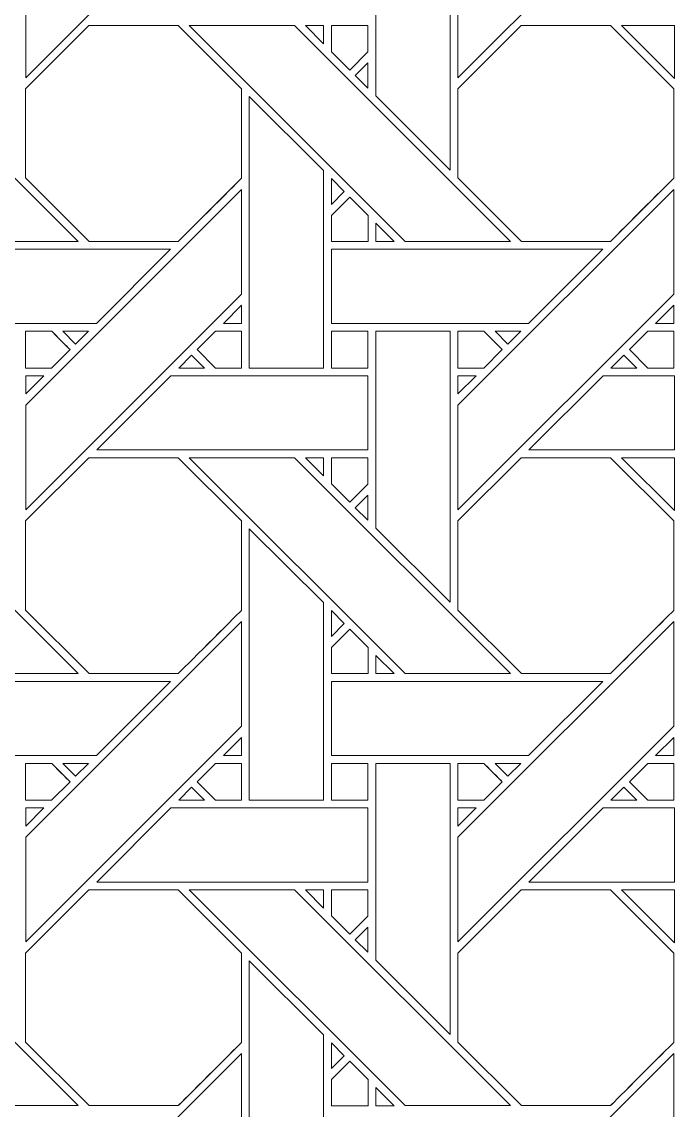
# Model space of a CAD drawing. Header units: inches. Extents: x 6.4 to 18.4, y 3.1 to 15.1.
# Drawn here: x 7.868 to 9.309, y 7.425 to 9.815 of the extents above; entities that cross this region are included whole.
import ezdxf

# ---------------------------------------------------------------- set-up
doc = ezdxf.new("R2010")
doc.units = ezdxf.units.IN
doc.header["$MEASUREMENT"] = 0
doc.layers.add('Design', color=7, linetype='Continuous', lineweight=0)

msp = doc.modelspace()

# ---------------------------------------------------------------- linework, layer by layer
at = {"layer": 'Design'}
for points, knots in [([(12.3829, 15.0948), (9.0691, 15.0948), (6.3829, 12.4085), (6.3829, 9.0948), (6.3829, 5.7811), (9.0691, 3.0948), (12.3829, 3.0948), (15.6966, 3.0948), (18.3829, 5.7811), (18.3829, 9.0948), (18.3829, 12.4085), (15.6966, 15.0948), (12.3829, 15.0948)], [0, 0, 0, 0, 1, 1, 1, 2, 2, 2, 3, 3, 3, 4, 4, 4, 4]), ([(12.3829, 14.3629), (9.4733, 14.3629), (7.1147, 12.0043), (7.1147, 9.0948), (7.1147, 6.1852), (9.4733, 3.8266), (12.3829, 3.8266), (15.2924, 3.8266), (17.651, 6.1852), (17.651, 9.0948), (17.651, 12.0043), (15.2924, 14.3629), (12.3829, 14.3629)], [0, 0, 0, 0, 1, 1, 1, 2, 2, 2, 3, 3, 3, 4, 4, 4, 4]), ([(8.3504, 10.1654), (8.3504, 10.1654), (7.8768, 9.6917), (7.8768, 9.6917), (7.8768, 9.6917), (7.8768, 9.9218), (7.8768, 9.9218), (7.8768, 9.9218), (8.3504, 10.3954), (8.3504, 10.3954), (8.3504, 10.3954), (8.3504, 10.1654), (8.3504, 10.1654)], [0, 0, 0, 0, 1, 1, 1, 2, 2, 2, 3, 3, 3, 4, 4, 4, 4]), ([(9.2992, 10.1654), (9.2992, 10.1654), (8.8255, 9.6917), (8.8255, 9.6917), (8.8255, 9.6917), (8.8255, 9.9218), (8.8255, 9.9218), (8.8255, 9.9218), (9.2992, 10.3954), (9.2992, 10.3954), (9.2992, 10.3954), (9.2992, 10.1654), (9.2992, 10.1654)], [0, 0, 0, 0, 1, 1, 1, 2, 2, 2, 3, 3, 3, 4, 4, 4, 4]), ([(8.8083, 10.0839), (8.8083, 10.0839), (8.8083, 9.4888), (8.8083, 9.4888), (8.8083, 9.4888), (8.6454, 9.6517), (8.6454, 9.6517), (8.6454, 9.6517), (8.6454, 10.0839), (8.6454, 10.0839), (8.6454, 10.0839), (8.8083, 10.0839), (8.8083, 10.0839)], [0, 0, 0, 0, 1, 1, 1, 2, 2, 2, 3, 3, 3, 4, 4, 4, 4]), ([(7.2872, 9.8061), (7.2872, 9.8061), (7.5181, 9.8061), (7.5181, 9.8061), (7.5181, 9.8061), (7.9918, 9.3324), (7.9918, 9.3324), (7.9918, 9.3324), (7.7607, 9.3324), (7.7607, 9.3324), (7.7607, 9.3324), (7.2872, 9.8061), (7.2872, 9.8061)], [0, 0, 0, 0, 1, 1, 1, 2, 2, 2, 3, 3, 3, 4, 4, 4, 4]), ([(7.8767, 9.6673), (7.8767, 9.6673), (8.0154, 9.8061), (8.0154, 9.8061), (8.0154, 9.8061), (8.2116, 9.8061), (8.2116, 9.8061), (8.2116, 9.8061), (8.3504, 9.6673), (8.3504, 9.6673), (8.3504, 9.6673), (8.3504, 9.4711), (8.3504, 9.4711), (8.3326, 9.4532), (8.2207, 9.3414), (8.2117, 9.3324), (8.2117, 9.3324), (8.016, 9.3324), (8.016, 9.3324), (8.016, 9.3324), (7.8767, 9.4717), (7.8767, 9.4717), (7.8767, 9.4717), (7.8767, 9.6673), (7.8767, 9.6673)], [0, 0, 0, 0, 1, 1, 1, 2, 2, 2, 3, 3, 3, 4, 4, 4, 5, 5, 5, 6, 6, 6, 7, 7, 7, 8, 8, 8, 8]), ([(8.0154, 9.8061), (8.0154, 9.8061), (8.2116, 9.8061), (8.2116, 9.8061), (8.2116, 9.8061), (8.3504, 9.6673), (8.3504, 9.6673), (8.3504, 9.6673), (8.3504, 9.4711), (8.3504, 9.4711), (8.3328, 9.4534), (8.2208, 9.3416), (8.2117, 9.3324), (8.2117, 9.3324), (8.016, 9.3324), (8.016, 9.3324), (8.016, 9.3324), (7.8767, 9.4717), (7.8767, 9.4717), (7.8767, 9.4717), (7.8767, 9.6673), (7.8767, 9.6673), (7.8767, 9.6673), (8.0154, 9.8061), (8.0154, 9.8061)], [0, 0, 0, 0, 1, 1, 1, 2, 2, 2, 3, 3, 3, 4, 4, 4, 5, 5, 5, 6, 6, 6, 7, 7, 7, 8, 8, 8, 8]), ([(8.4669, 9.8061), (8.4669, 9.8061), (8.9405, 9.3324), (8.9405, 9.3324), (8.9405, 9.3324), (8.7095, 9.3324), (8.7095, 9.3324), (8.7095, 9.3324), (8.2359, 9.8061), (8.2359, 9.8061), (8.2359, 9.8061), (8.4669, 9.8061), (8.4669, 9.8061)], [0, 0, 0, 0, 1, 1, 1, 2, 2, 2, 3, 3, 3, 4, 4, 4, 4]), ([(8.5304, 9.8061), (8.5304, 9.8061), (8.5304, 9.7662), (8.5304, 9.7662), (8.5304, 9.7662), (8.491, 9.8061), (8.491, 9.8061), (8.491, 9.8061), (8.5304, 9.8061), (8.5304, 9.8061)], [0, 0, 0, 0, 1, 1, 1, 2, 2, 2, 3, 3, 3, 3]), ([(8.5476, 9.8061), (8.5476, 9.8061), (8.6278, 9.8061), (8.6278, 9.8061), (8.6278, 9.8061), (8.6278, 9.7485), (8.6278, 9.7485), (8.6278, 9.7485), (8.5879, 9.7085), (8.5879, 9.7085), (8.5879, 9.7085), (8.5476, 9.7489), (8.5476, 9.7489), (8.5476, 9.7489), (8.5476, 9.8061), (8.5476, 9.8061)], [0, 0, 0, 0, 1, 1, 1, 2, 2, 2, 3, 3, 3, 4, 4, 4, 5, 5, 5, 5]), ([(8.5879, 9.7085), (8.5879, 9.7085), (8.5476, 9.7489), (8.5476, 9.7489), (8.5476, 9.7489), (8.5476, 9.8061), (8.5476, 9.8061), (8.5476, 9.8061), (8.6278, 9.8061), (8.6278, 9.8061), (8.6278, 9.8061), (8.6278, 9.7485), (8.6278, 9.7485), (8.6278, 9.7485), (8.5879, 9.7085), (8.5879, 9.7085)], [0, 0, 0, 0, 1, 1, 1, 2, 2, 2, 3, 3, 3, 4, 4, 4, 5, 5, 5, 5]), ([(8.8255, 9.6673), (8.8255, 9.6673), (8.9642, 9.8061), (8.9642, 9.8061), (8.9642, 9.8061), (9.1604, 9.8061), (9.1604, 9.8061), (9.1604, 9.8061), (9.2991, 9.6673), (9.2991, 9.6673), (9.2991, 9.6673), (9.2991, 9.4711), (9.2991, 9.4711), (9.2813, 9.4532), (9.1694, 9.3414), (9.1604, 9.3324), (9.1604, 9.3324), (8.9647, 9.3324), (8.9647, 9.3324), (8.9647, 9.3324), (8.8255, 9.4717), (8.8255, 9.4717), (8.8255, 9.4717), (8.8255, 9.6673), (8.8255, 9.6673)], [0, 0, 0, 0, 1, 1, 1, 2, 2, 2, 3, 3, 3, 4, 4, 4, 5, 5, 5, 6, 6, 6, 7, 7, 7, 8, 8, 8, 8]), ([(8.9642, 9.8061), (8.9642, 9.8061), (9.1604, 9.8061), (9.1604, 9.8061), (9.1604, 9.8061), (9.2991, 9.6673), (9.2991, 9.6673), (9.2991, 9.6673), (9.2991, 9.4711), (9.2991, 9.4711), (9.2814, 9.4533), (9.1695, 9.3415), (9.1604, 9.3324), (9.1604, 9.3324), (8.9647, 9.3324), (8.9647, 9.3324), (8.9647, 9.3324), (8.8255, 9.4717), (8.8255, 9.4717), (8.8255, 9.4717), (8.8255, 9.6673), (8.8255, 9.6673), (8.8255, 9.6673), (8.9642, 9.8061), (8.9642, 9.8061)], [0, 0, 0, 0, 1, 1, 1, 2, 2, 2, 3, 3, 3, 4, 4, 4, 5, 5, 5, 6, 6, 6, 7, 7, 7, 8, 8, 8, 8]), ([(9.3006, 9.69), (9.3006, 9.69), (9.1846, 9.8061), (9.1846, 9.8061), (9.1846, 9.8061), (9.3006, 9.8061), (9.3006, 9.8061), (9.3006, 9.8061), (9.3006, 9.69), (9.3006, 9.69)], [0, 0, 0, 0, 1, 1, 1, 2, 2, 2, 3, 3, 3, 3]), ([(8.6279, 9.7242), (8.6279, 9.7242), (8.6279, 9.6691), (8.6279, 9.6691), (8.6279, 9.6691), (8.6001, 9.6964), (8.6001, 9.6964), (8.6001, 9.6964), (8.6279, 9.7242), (8.6279, 9.7242)], [0, 0, 0, 0, 1, 1, 1, 2, 2, 2, 3, 3, 3, 3]), ([(8.5303, 9.4881), (8.5303, 9.4881), (8.5303, 9.0544), (8.5303, 9.0544), (8.5303, 9.0544), (8.3676, 9.0544), (8.3676, 9.0544), (8.3676, 9.0544), (8.3676, 9.6502), (8.3676, 9.6502), (8.3676, 9.6502), (8.5303, 9.4881), (8.5303, 9.4881)], [0, 0, 0, 0, 1, 1, 1, 2, 2, 2, 3, 3, 3, 4, 4, 4, 4]), ([(8.5476, 9.4138), (8.5476, 9.4138), (8.5476, 9.4706), (8.5476, 9.4706), (8.5476, 9.4706), (8.5758, 9.442), (8.5758, 9.442), (8.5758, 9.442), (8.5476, 9.4138), (8.5476, 9.4138)], [0, 0, 0, 0, 1, 1, 1, 2, 2, 2, 3, 3, 3, 3]), ([(8.3504, 9.4467), (8.3504, 9.4467), (8.3504, 9.2166), (8.3504, 9.2166), (8.3504, 9.2166), (7.8768, 8.743), (7.8768, 8.743), (7.8768, 8.743), (7.8768, 8.9731), (7.8768, 8.9731), (7.8768, 8.9731), (8.3504, 9.4467), (8.3504, 9.4467)], [0, 0, 0, 0, 1, 1, 1, 2, 2, 2, 3, 3, 3, 4, 4, 4, 4]), ([(9.2992, 9.2166), (9.2992, 9.2166), (8.8255, 8.743), (8.8255, 8.743), (8.8255, 8.743), (8.8255, 8.9731), (8.8255, 8.9731), (8.8255, 8.9731), (9.2992, 9.4467), (9.2992, 9.4467), (9.2992, 9.4467), (9.2992, 9.2166), (9.2992, 9.2166)], [0, 0, 0, 0, 1, 1, 1, 2, 2, 2, 3, 3, 3, 4, 4, 4, 4]), ([(8.6282, 9.3322), (8.6282, 9.3322), (8.5476, 9.3322), (8.5476, 9.3322), (8.5476, 9.3322), (8.5476, 9.3895), (8.5476, 9.3895), (8.5476, 9.3895), (8.5879, 9.4298), (8.5879, 9.4298), (8.5879, 9.4298), (8.6282, 9.3895), (8.6282, 9.3895), (8.6282, 9.3895), (8.6282, 9.3322), (8.6282, 9.3322)], [0, 0, 0, 0, 1, 1, 1, 2, 2, 2, 3, 3, 3, 4, 4, 4, 5, 5, 5, 5]), ([(8.5879, 9.4298), (8.5879, 9.4298), (8.6282, 9.3895), (8.6282, 9.3895), (8.6282, 9.3895), (8.6282, 9.3322), (8.6282, 9.3322), (8.6282, 9.3322), (8.5476, 9.3322), (8.5476, 9.3322), (8.5476, 9.3322), (8.5476, 9.3895), (8.5476, 9.3895), (8.5476, 9.3895), (8.5879, 9.4298), (8.5879, 9.4298)], [0, 0, 0, 0, 1, 1, 1, 2, 2, 2, 3, 3, 3, 4, 4, 4, 5, 5, 5, 5]), ([(8.6455, 9.3324), (8.6455, 9.3324), (8.6455, 9.3722), (8.6455, 9.3722), (8.6455, 9.3722), (8.6853, 9.3324), (8.6853, 9.3324), (8.6853, 9.3324), (8.6455, 9.3324), (8.6455, 9.3324)], [0, 0, 0, 0, 1, 1, 1, 2, 2, 2, 3, 3, 3, 3]), ([(7.5989, 9.1525), (7.5989, 9.1525), (7.5989, 9.3152), (7.5989, 9.3152), (7.5989, 9.3152), (8.1946, 9.3152), (8.1946, 9.3152), (8.1946, 9.3152), (8.0319, 9.1525), (8.0319, 9.1525), (8.0319, 9.1525), (7.5989, 9.1525), (7.5989, 9.1525)], [0, 0, 0, 0, 1, 1, 1, 2, 2, 2, 3, 3, 3, 4, 4, 4, 4]), ([(8.5476, 9.1525), (8.5476, 9.1525), (8.5476, 9.3152), (8.5476, 9.3152), (8.5476, 9.3152), (9.1433, 9.3152), (9.1433, 9.3152), (9.1433, 9.3152), (8.9806, 9.1525), (8.9806, 9.1525), (8.9806, 9.1525), (8.5476, 9.1525), (8.5476, 9.1525)], [0, 0, 0, 0, 1, 1, 1, 2, 2, 2, 3, 3, 3, 4, 4, 4, 4]), ([(8.3107, 9.1525), (8.3107, 9.1525), (8.3504, 9.1923), (8.3504, 9.1923), (8.3504, 9.1923), (8.3504, 9.1525), (8.3504, 9.1525), (8.3504, 9.1525), (8.3107, 9.1525), (8.3107, 9.1525)], [0, 0, 0, 0, 1, 1, 1, 2, 2, 2, 3, 3, 3, 3]), ([(9.2594, 9.1525), (9.2594, 9.1525), (9.2992, 9.1923), (9.2992, 9.1923), (9.2992, 9.1923), (9.2992, 9.1525), (9.2992, 9.1525), (9.2992, 9.1525), (9.2594, 9.1525), (9.2594, 9.1525)], [0, 0, 0, 0, 1, 1, 1, 2, 2, 2, 3, 3, 3, 3]), ([(7.8767, 9.1352), (7.8767, 9.1352), (7.9338, 9.1352), (7.9338, 9.1352), (7.9389, 9.1301), (7.9697, 9.0993), (7.9741, 9.0948), (7.9741, 9.0948), (7.9337, 9.0544), (7.9337, 9.0544), (7.9337, 9.0544), (7.8767, 9.0544), (7.8767, 9.0544), (7.8767, 9.0544), (7.8767, 9.1352), (7.8767, 9.1352)], [0, 0, 0, 0, 1, 1, 1, 2, 2, 2, 3, 3, 3, 4, 4, 4, 5, 5, 5, 5]), ([(7.9583, 9.1107), (7.9643, 9.1047), (7.97, 9.099), (7.9741, 9.0948), (7.9741, 9.0948), (7.9337, 9.0544), (7.9337, 9.0544), (7.9337, 9.0544), (7.8767, 9.0544), (7.8767, 9.0544), (7.8767, 9.0544), (7.8767, 9.1352), (7.8767, 9.1352), (7.8767, 9.1352), (7.9338, 9.1352), (7.9338, 9.1352), (7.9338, 9.1352), (7.9583, 9.1107), (7.9583, 9.1107)], [0, 0, 0, 0, 1, 1, 1, 2, 2, 2, 3, 3, 3, 4, 4, 4, 5, 5, 5, 6, 6, 6, 6]), ([(7.9864, 9.107), (7.9864, 9.107), (7.9582, 9.1352), (7.9582, 9.1352), (7.9582, 9.1352), (8.0146, 9.1352), (8.0146, 9.1352), (8.0146, 9.1352), (7.9864, 9.107), (7.9864, 9.107)], [0, 0, 0, 0, 1, 1, 1, 2, 2, 2, 3, 3, 3, 3]), ([(8.3504, 9.0544), (8.3504, 9.0544), (8.2933, 9.0544), (8.2933, 9.0544), (8.2933, 9.0544), (8.2529, 9.0948), (8.2529, 9.0948), (8.2529, 9.0948), (8.2934, 9.1352), (8.2934, 9.1352), (8.2934, 9.1352), (8.3504, 9.1352), (8.3504, 9.1352), (8.3504, 9.1352), (8.3504, 9.0544), (8.3504, 9.0544)], [0, 0, 0, 0, 1, 1, 1, 2, 2, 2, 3, 3, 3, 4, 4, 4, 5, 5, 5, 5]), ([(8.3504, 9.1352), (8.3504, 9.1352), (8.3504, 9.0544), (8.3504, 9.0544), (8.3504, 9.0544), (8.2933, 9.0544), (8.2933, 9.0544), (8.2933, 9.0544), (8.2529, 9.0948), (8.2529, 9.0948), (8.2529, 9.0948), (8.2934, 9.1352), (8.2934, 9.1352), (8.2934, 9.1352), (8.3504, 9.1352), (8.3504, 9.1352)], [0, 0, 0, 0, 1, 1, 1, 2, 2, 2, 3, 3, 3, 4, 4, 4, 5, 5, 5, 5]), ([(8.5476, 9.0544), (8.5476, 9.0544), (8.5476, 9.1352), (8.5476, 9.1352), (8.5476, 9.1352), (8.6278, 9.1352), (8.6278, 9.1352), (8.6278, 9.1352), (8.6278, 9.0544), (8.6278, 9.0544), (8.6278, 9.0544), (8.5476, 9.0544), (8.5476, 9.0544)], [0, 0, 0, 0, 1, 1, 1, 2, 2, 2, 3, 3, 3, 4, 4, 4, 4]), ([(8.5476, 9.1352), (8.5476, 9.1352), (8.6278, 9.1352), (8.6278, 9.1352), (8.6278, 9.1352), (8.6278, 9.0544), (8.6278, 9.0544), (8.6278, 9.0544), (8.5476, 9.0544), (8.5476, 9.0544), (8.5476, 9.0544), (8.5476, 9.1352), (8.5476, 9.1352)], [0, 0, 0, 0, 1, 1, 1, 2, 2, 2, 3, 3, 3, 4, 4, 4, 4]), ([(8.8083, 9.1352), (8.8083, 9.1352), (8.8083, 8.5401), (8.8083, 8.5401), (8.8083, 8.5401), (8.6454, 8.703), (8.6454, 8.703), (8.6454, 8.703), (8.6454, 9.1352), (8.6454, 9.1352), (8.6454, 9.1352), (8.8083, 9.1352), (8.8083, 9.1352)], [0, 0, 0, 0, 1, 1, 1, 2, 2, 2, 3, 3, 3, 4, 4, 4, 4]), ([(8.8255, 9.1352), (8.8255, 9.1352), (8.8825, 9.1352), (8.8825, 9.1352), (8.8877, 9.1301), (8.9184, 9.0993), (8.9229, 9.0948), (8.9229, 9.0948), (8.8824, 9.0544), (8.8824, 9.0544), (8.8824, 9.0544), (8.8255, 9.0544), (8.8255, 9.0544), (8.8255, 9.0544), (8.8255, 9.1352), (8.8255, 9.1352)], [0, 0, 0, 0, 1, 1, 1, 2, 2, 2, 3, 3, 3, 4, 4, 4, 5, 5, 5, 5]), ([(8.9073, 9.1105), (8.9073, 9.1105), (8.9229, 9.0948), (8.9229, 9.0948), (8.9229, 9.0948), (8.8824, 9.0544), (8.8824, 9.0544), (8.8824, 9.0544), (8.8255, 9.0544), (8.8255, 9.0544), (8.8255, 9.0544), (8.8255, 9.1352), (8.8255, 9.1352), (8.8255, 9.1352), (8.8825, 9.1352), (8.8825, 9.1352), (8.8879, 9.1298), (8.8979, 9.1198), (8.9073, 9.1105)], [0, 0, 0, 0, 1, 1, 1, 2, 2, 2, 3, 3, 3, 4, 4, 4, 5, 5, 5, 6, 6, 6, 6]), ([(8.9069, 9.1352), (8.9069, 9.1352), (8.9634, 9.1352), (8.9634, 9.1352), (8.9634, 9.1352), (8.9351, 9.107), (8.9351, 9.107), (8.9351, 9.107), (8.9069, 9.1352), (8.9069, 9.1352)], [0, 0, 0, 0, 1, 1, 1, 2, 2, 2, 3, 3, 3, 3]), ([(9.2991, 9.0544), (9.2991, 9.0544), (9.242, 9.0544), (9.242, 9.0544), (9.242, 9.0544), (9.2017, 9.0948), (9.2017, 9.0948), (9.2017, 9.0948), (9.2421, 9.1352), (9.2421, 9.1352), (9.2421, 9.1352), (9.2991, 9.1352), (9.2991, 9.1352), (9.2991, 9.1352), (9.2991, 9.0544), (9.2991, 9.0544)], [0, 0, 0, 0, 1, 1, 1, 2, 2, 2, 3, 3, 3, 4, 4, 4, 5, 5, 5, 5]), ([(9.2017, 9.0948), (9.2017, 9.0948), (9.2421, 9.1352), (9.2421, 9.1352), (9.2421, 9.1352), (9.2991, 9.1352), (9.2991, 9.1352), (9.2991, 9.1352), (9.2991, 9.0544), (9.2991, 9.0544), (9.2991, 9.0544), (9.242, 9.0544), (9.242, 9.0544), (9.242, 9.0544), (9.2017, 9.0948), (9.2017, 9.0948)], [0, 0, 0, 0, 1, 1, 1, 2, 2, 2, 3, 3, 3, 4, 4, 4, 5, 5, 5, 5]), ([(8.2691, 9.0544), (8.2691, 9.0544), (8.2126, 9.0544), (8.2126, 9.0544), (8.2126, 9.0544), (8.2408, 9.0827), (8.2408, 9.0827), (8.2408, 9.0827), (8.2691, 9.0544), (8.2691, 9.0544)], [0, 0, 0, 0, 1, 1, 1, 2, 2, 2, 3, 3, 3, 3]), ([(9.2178, 9.0544), (9.2178, 9.0544), (9.1613, 9.0544), (9.1613, 9.0544), (9.1613, 9.0544), (9.1896, 9.0827), (9.1896, 9.0827), (9.1896, 9.0827), (9.2178, 9.0544), (9.2178, 9.0544)], [0, 0, 0, 0, 1, 1, 1, 2, 2, 2, 3, 3, 3, 3]), ([(7.8768, 8.9975), (7.8768, 8.9975), (7.8768, 9.0373), (7.8768, 9.0373), (7.8768, 9.0373), (7.9166, 9.0373), (7.9166, 9.0373), (7.9166, 9.0373), (7.8768, 8.9975), (7.8768, 8.9975)], [0, 0, 0, 0, 1, 1, 1, 2, 2, 2, 3, 3, 3, 3]), ([(8.6279, 9.0373), (8.6279, 9.0373), (8.6279, 8.8745), (8.6279, 8.8745), (8.6279, 8.8745), (8.0326, 8.8745), (8.0326, 8.8745), (8.0326, 8.8745), (8.1954, 9.0373), (8.1954, 9.0373), (8.1954, 9.0373), (8.6279, 9.0373), (8.6279, 9.0373)], [0, 0, 0, 0, 1, 1, 1, 2, 2, 2, 3, 3, 3, 4, 4, 4, 4]), ([(8.8653, 9.0373), (8.8653, 9.0373), (8.8255, 8.9975), (8.8255, 8.9975), (8.8255, 8.9975), (8.8255, 9.0373), (8.8255, 9.0373), (8.8255, 9.0373), (8.8653, 9.0373), (8.8653, 9.0373)], [0, 0, 0, 0, 1, 1, 1, 2, 2, 2, 3, 3, 3, 3]), ([(9.3006, 8.8745), (9.3006, 8.8745), (8.9813, 8.8745), (8.9813, 8.8745), (8.9813, 8.8745), (9.1442, 9.0373), (9.1442, 9.0373), (9.1442, 9.0373), (9.3006, 9.0373), (9.3006, 9.0373), (9.3006, 9.0373), (9.3006, 8.8745), (9.3006, 8.8745)], [0, 0, 0, 0, 1, 1, 1, 2, 2, 2, 3, 3, 3, 4, 4, 4, 4]), ([(7.2872, 8.8573), (7.2872, 8.8573), (7.5181, 8.8573), (7.5181, 8.8573), (7.5181, 8.8573), (7.9918, 8.3837), (7.9918, 8.3837), (7.9918, 8.3837), (7.7607, 8.3837), (7.7607, 8.3837), (7.7607, 8.3837), (7.2872, 8.8573), (7.2872, 8.8573)], [0, 0, 0, 0, 1, 1, 1, 2, 2, 2, 3, 3, 3, 4, 4, 4, 4]), ([(7.8767, 8.7186), (7.8767, 8.7186), (8.0154, 8.8573), (8.0154, 8.8573), (8.0154, 8.8573), (8.2116, 8.8573), (8.2116, 8.8573), (8.2116, 8.8573), (8.3504, 8.7186), (8.3504, 8.7186), (8.3504, 8.7186), (8.3504, 8.5224), (8.3504, 8.5224), (8.3326, 8.5044), (8.2207, 8.3927), (8.2117, 8.3837), (8.2117, 8.3837), (8.016, 8.3837), (8.016, 8.3837), (8.016, 8.3837), (7.8767, 8.5229), (7.8767, 8.5229), (7.8767, 8.5229), (7.8767, 8.7186), (7.8767, 8.7186)], [0, 0, 0, 0, 1, 1, 1, 2, 2, 2, 3, 3, 3, 4, 4, 4, 5, 5, 5, 6, 6, 6, 7, 7, 7, 8, 8, 8, 8]), ([(8.0154, 8.8573), (8.0154, 8.8573), (8.2116, 8.8573), (8.2116, 8.8573), (8.2116, 8.8573), (8.3504, 8.7186), (8.3504, 8.7186), (8.3504, 8.7186), (8.3504, 8.5224), (8.3504, 8.5224), (8.3324, 8.5042), (8.2205, 8.3925), (8.2117, 8.3837), (8.2117, 8.3837), (8.016, 8.3837), (8.016, 8.3837), (8.016, 8.3837), (7.8767, 8.5229), (7.8767, 8.5229), (7.8767, 8.5229), (7.8767, 8.7186), (7.8767, 8.7186), (7.8767, 8.7186), (8.0154, 8.8573), (8.0154, 8.8573)], [0, 0, 0, 0, 1, 1, 1, 2, 2, 2, 3, 3, 3, 4, 4, 4, 5, 5, 5, 6, 6, 6, 7, 7, 7, 8, 8, 8, 8]), ([(8.4669, 8.8573), (8.4669, 8.8573), (8.9405, 8.3837), (8.9405, 8.3837), (8.9405, 8.3837), (8.7095, 8.3837), (8.7095, 8.3837), (8.7095, 8.3837), (8.2359, 8.8573), (8.2359, 8.8573), (8.2359, 8.8573), (8.4669, 8.8573), (8.4669, 8.8573)], [0, 0, 0, 0, 1, 1, 1, 2, 2, 2, 3, 3, 3, 4, 4, 4, 4]), ([(8.5304, 8.8573), (8.5304, 8.8573), (8.5304, 8.8175), (8.5304, 8.8175), (8.5304, 8.8175), (8.491, 8.8573), (8.491, 8.8573), (8.491, 8.8573), (8.5304, 8.8573), (8.5304, 8.8573)], [0, 0, 0, 0, 1, 1, 1, 2, 2, 2, 3, 3, 3, 3]), ([(8.5476, 8.8573), (8.5476, 8.8573), (8.6278, 8.8573), (8.6278, 8.8573), (8.6278, 8.8573), (8.6278, 8.7997), (8.6278, 8.7997), (8.6278, 8.7997), (8.5879, 8.7598), (8.5879, 8.7598), (8.5879, 8.7598), (8.5476, 8.8001), (8.5476, 8.8001), (8.5476, 8.8001), (8.5476, 8.8573), (8.5476, 8.8573)], [0, 0, 0, 0, 1, 1, 1, 2, 2, 2, 3, 3, 3, 4, 4, 4, 5, 5, 5, 5]), ([(8.5879, 8.7598), (8.5879, 8.7598), (8.5476, 8.8001), (8.5476, 8.8001), (8.5476, 8.8001), (8.5476, 8.8573), (8.5476, 8.8573), (8.5476, 8.8573), (8.6278, 8.8573), (8.6278, 8.8573), (8.6278, 8.8573), (8.6278, 8.7997), (8.6278, 8.7997), (8.6278, 8.7997), (8.5879, 8.7598), (8.5879, 8.7598)], [0, 0, 0, 0, 1, 1, 1, 2, 2, 2, 3, 3, 3, 4, 4, 4, 5, 5, 5, 5]), ([(8.8255, 8.7186), (8.8255, 8.7186), (8.9642, 8.8573), (8.9642, 8.8573), (8.9642, 8.8573), (9.1604, 8.8573), (9.1604, 8.8573), (9.1604, 8.8573), (9.2991, 8.7186), (9.2991, 8.7186), (9.2991, 8.7186), (9.2991, 8.5224), (9.2991, 8.5224), (9.2813, 8.5045), (9.1694, 8.3927), (9.1604, 8.3837), (9.1604, 8.3837), (8.9647, 8.3837), (8.9647, 8.3837), (8.9647, 8.3837), (8.8255, 8.5229), (8.8255, 8.5229), (8.8255, 8.5229), (8.8255, 8.7186), (8.8255, 8.7186)], [0, 0, 0, 0, 1, 1, 1, 2, 2, 2, 3, 3, 3, 4, 4, 4, 5, 5, 5, 6, 6, 6, 7, 7, 7, 8, 8, 8, 8]), ([(8.8255, 8.7186), (8.8255, 8.7186), (8.9642, 8.8573), (8.9642, 8.8573), (8.9642, 8.8573), (9.1604, 8.8573), (9.1604, 8.8573), (9.1604, 8.8573), (9.2991, 8.7186), (9.2991, 8.7186), (9.2991, 8.7186), (9.2991, 8.5224), (9.2991, 8.5224), (9.2811, 8.5043), (9.1692, 8.3926), (9.1604, 8.3837), (9.1604, 8.3837), (8.9647, 8.3837), (8.9647, 8.3837), (8.9647, 8.3837), (8.8255, 8.5229), (8.8255, 8.5229), (8.8255, 8.5229), (8.8255, 8.7186), (8.8255, 8.7186)], [0, 0, 0, 0, 1, 1, 1, 2, 2, 2, 3, 3, 3, 4, 4, 4, 5, 5, 5, 6, 6, 6, 7, 7, 7, 8, 8, 8, 8]), ([(9.3006, 8.7413), (9.3006, 8.7413), (9.1846, 8.8573), (9.1846, 8.8573), (9.1846, 8.8573), (9.3006, 8.8573), (9.3006, 8.8573), (9.3006, 8.8573), (9.3006, 8.7413), (9.3006, 8.7413)], [0, 0, 0, 0, 1, 1, 1, 2, 2, 2, 3, 3, 3, 3]), ([(8.6279, 8.7755), (8.6279, 8.7755), (8.6279, 8.7203), (8.6279, 8.7203), (8.6279, 8.7203), (8.6001, 8.7477), (8.6001, 8.7477), (8.6001, 8.7477), (8.6279, 8.7755), (8.6279, 8.7755)], [0, 0, 0, 0, 1, 1, 1, 2, 2, 2, 3, 3, 3, 3]), ([(8.5303, 8.5394), (8.5303, 8.5394), (8.5303, 8.1057), (8.5303, 8.1057), (8.5303, 8.1057), (8.3676, 8.1057), (8.3676, 8.1057), (8.3676, 8.1057), (8.3676, 8.7015), (8.3676, 8.7015), (8.3676, 8.7015), (8.5303, 8.5394), (8.5303, 8.5394)], [0, 0, 0, 0, 1, 1, 1, 2, 2, 2, 3, 3, 3, 4, 4, 4, 4]), ([(8.5476, 8.4651), (8.5476, 8.4651), (8.5476, 8.5219), (8.5476, 8.5219), (8.5476, 8.5219), (8.5758, 8.4933), (8.5758, 8.4933), (8.5758, 8.4933), (8.5476, 8.4651), (8.5476, 8.4651)], [0, 0, 0, 0, 1, 1, 1, 2, 2, 2, 3, 3, 3, 3]), ([(8.3504, 8.498), (8.3504, 8.498), (8.3504, 8.2679), (8.3504, 8.2679), (8.3504, 8.2679), (7.8768, 7.7943), (7.8768, 7.7943), (7.8768, 7.7943), (7.8768, 8.0244), (7.8768, 8.0244), (7.8768, 8.0244), (8.3504, 8.498), (8.3504, 8.498)], [0, 0, 0, 0, 1, 1, 1, 2, 2, 2, 3, 3, 3, 4, 4, 4, 4]), ([(8.8255, 8.0244), (8.8255, 8.0244), (9.2992, 8.498), (9.2992, 8.498), (9.2992, 8.498), (9.2992, 8.2679), (9.2992, 8.2679), (9.2992, 8.2679), (8.8255, 7.7943), (8.8255, 7.7943), (8.8255, 7.7943), (8.8255, 8.0244), (8.8255, 8.0244)], [0, 0, 0, 0, 1, 1, 1, 2, 2, 2, 3, 3, 3, 4, 4, 4, 4]), ([(8.6282, 8.3834), (8.6282, 8.3834), (8.5476, 8.3834), (8.5476, 8.3834), (8.5476, 8.3834), (8.5476, 8.4407), (8.5476, 8.4407), (8.5476, 8.4407), (8.5879, 8.4811), (8.5879, 8.4811), (8.5879, 8.4811), (8.6282, 8.4407), (8.6282, 8.4407), (8.6282, 8.4407), (8.6282, 8.3834), (8.6282, 8.3834)], [0, 0, 0, 0, 1, 1, 1, 2, 2, 2, 3, 3, 3, 4, 4, 4, 5, 5, 5, 5]), ([(8.5879, 8.4811), (8.5879, 8.4811), (8.6282, 8.4407), (8.6282, 8.4407), (8.6282, 8.4407), (8.6282, 8.3834), (8.6282, 8.3834), (8.6282, 8.3834), (8.5476, 8.3834), (8.5476, 8.3834), (8.5476, 8.3834), (8.5476, 8.4407), (8.5476, 8.4407), (8.5476, 8.4407), (8.5879, 8.4811), (8.5879, 8.4811)], [0, 0, 0, 0, 1, 1, 1, 2, 2, 2, 3, 3, 3, 4, 4, 4, 5, 5, 5, 5]), ([(8.6455, 8.3837), (8.6455, 8.3837), (8.6455, 8.4235), (8.6455, 8.4235), (8.6455, 8.4235), (8.6853, 8.3837), (8.6853, 8.3837), (8.6853, 8.3837), (8.6455, 8.3837), (8.6455, 8.3837)], [0, 0, 0, 0, 1, 1, 1, 2, 2, 2, 3, 3, 3, 3]), ([(7.5989, 8.2037), (7.5989, 8.2037), (7.5989, 8.3664), (7.5989, 8.3664), (7.5989, 8.3664), (8.1946, 8.3664), (8.1946, 8.3664), (8.1946, 8.3664), (8.0319, 8.2037), (8.0319, 8.2037), (8.0319, 8.2037), (7.5989, 8.2037), (7.5989, 8.2037)], [0, 0, 0, 0, 1, 1, 1, 2, 2, 2, 3, 3, 3, 4, 4, 4, 4]), ([(8.5476, 8.2037), (8.5476, 8.2037), (8.5476, 8.3664), (8.5476, 8.3664), (8.5476, 8.3664), (9.1433, 8.3664), (9.1433, 8.3664), (9.1433, 8.3664), (8.9806, 8.2037), (8.9806, 8.2037), (8.9806, 8.2037), (8.5476, 8.2037), (8.5476, 8.2037)], [0, 0, 0, 0, 1, 1, 1, 2, 2, 2, 3, 3, 3, 4, 4, 4, 4]), ([(8.3107, 8.2038), (8.3107, 8.2038), (8.3504, 8.2435), (8.3504, 8.2435), (8.3504, 8.2435), (8.3504, 8.2038), (8.3504, 8.2038), (8.3504, 8.2038), (8.3107, 8.2038), (8.3107, 8.2038)], [0, 0, 0, 0, 1, 1, 1, 2, 2, 2, 3, 3, 3, 3]), ([(9.2594, 8.2038), (9.2594, 8.2038), (9.2992, 8.2435), (9.2992, 8.2435), (9.2992, 8.2435), (9.2992, 8.2038), (9.2992, 8.2038), (9.2992, 8.2038), (9.2594, 8.2038), (9.2594, 8.2038)], [0, 0, 0, 0, 1, 1, 1, 2, 2, 2, 3, 3, 3, 3]), ([(7.8767, 8.1865), (7.8767, 8.1865), (7.9338, 8.1865), (7.9338, 8.1865), (7.9389, 8.1813), (7.9697, 8.1505), (7.9741, 8.1461), (7.9741, 8.1461), (7.9337, 8.1057), (7.9337, 8.1057), (7.9337, 8.1057), (7.8767, 8.1057), (7.8767, 8.1057), (7.8767, 8.1057), (7.8767, 8.1865), (7.8767, 8.1865)], [0, 0, 0, 0, 1, 1, 1, 2, 2, 2, 3, 3, 3, 4, 4, 4, 5, 5, 5, 5]), ([(7.959, 8.1613), (7.959, 8.1613), (7.9741, 8.1461), (7.9741, 8.1461), (7.9741, 8.1461), (7.9337, 8.1057), (7.9337, 8.1057), (7.9337, 8.1057), (7.8767, 8.1057), (7.8767, 8.1057), (7.8767, 8.1057), (7.8767, 8.1865), (7.8767, 8.1865), (7.8767, 8.1865), (7.9338, 8.1865), (7.9338, 8.1865), (7.9393, 8.181), (7.9495, 8.1708), (7.959, 8.1613)], [0, 0, 0, 0, 1, 1, 1, 2, 2, 2, 3, 3, 3, 4, 4, 4, 5, 5, 5, 6, 6, 6, 6]), ([(7.9864, 8.1583), (7.9864, 8.1583), (7.9582, 8.1865), (7.9582, 8.1865), (7.9582, 8.1865), (8.0146, 8.1865), (8.0146, 8.1865), (8.0146, 8.1865), (7.9864, 8.1583), (7.9864, 8.1583)], [0, 0, 0, 0, 1, 1, 1, 2, 2, 2, 3, 3, 3, 3]), ([(8.3504, 8.1057), (8.3504, 8.1057), (8.2933, 8.1057), (8.2933, 8.1057), (8.2933, 8.1057), (8.2529, 8.1461), (8.2529, 8.1461), (8.2529, 8.1461), (8.2933, 8.1865), (8.2933, 8.1865), (8.2933, 8.1865), (8.3504, 8.1865), (8.3504, 8.1865), (8.3504, 8.1865), (8.3504, 8.1057), (8.3504, 8.1057)], [0, 0, 0, 0, 1, 1, 1, 2, 2, 2, 3, 3, 3, 4, 4, 4, 5, 5, 5, 5]), ([(8.3504, 8.1865), (8.3504, 8.1865), (8.3504, 8.1057), (8.3504, 8.1057), (8.3504, 8.1057), (8.2933, 8.1057), (8.2933, 8.1057), (8.2933, 8.1057), (8.2529, 8.1461), (8.2529, 8.1461), (8.2529, 8.1461), (8.2933, 8.1865), (8.2933, 8.1865), (8.2933, 8.1865), (8.3504, 8.1865), (8.3504, 8.1865)], [0, 0, 0, 0, 1, 1, 1, 2, 2, 2, 3, 3, 3, 4, 4, 4, 5, 5, 5, 5]), ([(8.5476, 8.1057), (8.5476, 8.1057), (8.5476, 8.1865), (8.5476, 8.1865), (8.5476, 8.1865), (8.6278, 8.1865), (8.6278, 8.1865), (8.6278, 8.1865), (8.6278, 8.1057), (8.6278, 8.1057), (8.6278, 8.1057), (8.5476, 8.1057), (8.5476, 8.1057)], [0, 0, 0, 0, 1, 1, 1, 2, 2, 2, 3, 3, 3, 4, 4, 4, 4]), ([(8.5476, 8.1865), (8.5476, 8.1865), (8.6278, 8.1865), (8.6278, 8.1865), (8.6278, 8.1865), (8.6278, 8.1057), (8.6278, 8.1057), (8.6278, 8.1057), (8.5476, 8.1057), (8.5476, 8.1057), (8.5476, 8.1057), (8.5476, 8.1865), (8.5476, 8.1865)], [0, 0, 0, 0, 1, 1, 1, 2, 2, 2, 3, 3, 3, 4, 4, 4, 4]), ([(8.8083, 8.1865), (8.8083, 8.1865), (8.8083, 7.5914), (8.8083, 7.5914), (8.8083, 7.5914), (8.6454, 7.7543), (8.6454, 7.7543), (8.6454, 7.7543), (8.6454, 8.1865), (8.6454, 8.1865), (8.6454, 8.1865), (8.8083, 8.1865), (8.8083, 8.1865)], [0, 0, 0, 0, 1, 1, 1, 2, 2, 2, 3, 3, 3, 4, 4, 4, 4]), ([(8.8255, 8.1865), (8.8255, 8.1865), (8.8825, 8.1865), (8.8825, 8.1865), (8.8877, 8.1813), (8.9184, 8.1505), (8.9228, 8.1461), (8.9228, 8.1461), (8.8824, 8.1057), (8.8824, 8.1057), (8.8824, 8.1057), (8.8255, 8.1057), (8.8255, 8.1057), (8.8255, 8.1057), (8.8255, 8.1865), (8.8255, 8.1865)], [0, 0, 0, 0, 1, 1, 1, 2, 2, 2, 3, 3, 3, 4, 4, 4, 5, 5, 5, 5]), ([(8.8255, 8.1865), (8.8255, 8.1865), (8.8825, 8.1865), (8.8825, 8.1865), (8.8825, 8.1865), (8.9228, 8.1461), (8.9228, 8.1461), (8.9228, 8.1461), (8.8824, 8.1057), (8.8824, 8.1057), (8.8824, 8.1057), (8.8255, 8.1057), (8.8255, 8.1057), (8.8255, 8.1057), (8.8255, 8.1865), (8.8255, 8.1865)], [0, 0, 0, 0, 1, 1, 1, 2, 2, 2, 3, 3, 3, 4, 4, 4, 5, 5, 5, 5]), ([(8.9634, 8.1865), (8.9634, 8.1865), (8.9351, 8.1583), (8.9351, 8.1583), (8.9351, 8.1583), (8.9069, 8.1865), (8.9069, 8.1865), (8.9069, 8.1865), (8.9634, 8.1865), (8.9634, 8.1865)], [0, 0, 0, 0, 1, 1, 1, 2, 2, 2, 3, 3, 3, 3]), ([(9.2991, 8.1057), (9.2991, 8.1057), (9.242, 8.1057), (9.242, 8.1057), (9.242, 8.1057), (9.2017, 8.1461), (9.2017, 8.1461), (9.2017, 8.1461), (9.2421, 8.1865), (9.2421, 8.1865), (9.2421, 8.1865), (9.2991, 8.1865), (9.2991, 8.1865), (9.2991, 8.1865), (9.2991, 8.1057), (9.2991, 8.1057)], [0, 0, 0, 0, 1, 1, 1, 2, 2, 2, 3, 3, 3, 4, 4, 4, 5, 5, 5, 5]), ([(9.2017, 8.1461), (9.2017, 8.1461), (9.2421, 8.1865), (9.2421, 8.1865), (9.2421, 8.1865), (9.2991, 8.1865), (9.2991, 8.1865), (9.2991, 8.1865), (9.2991, 8.1057), (9.2991, 8.1057), (9.2991, 8.1057), (9.242, 8.1057), (9.242, 8.1057), (9.242, 8.1057), (9.2017, 8.1461), (9.2017, 8.1461)], [0, 0, 0, 0, 1, 1, 1, 2, 2, 2, 3, 3, 3, 4, 4, 4, 5, 5, 5, 5]), ([(8.2691, 8.1057), (8.2691, 8.1057), (8.2126, 8.1057), (8.2126, 8.1057), (8.2126, 8.1057), (8.2408, 8.1339), (8.2408, 8.1339), (8.2408, 8.1339), (8.2691, 8.1057), (8.2691, 8.1057)], [0, 0, 0, 0, 1, 1, 1, 2, 2, 2, 3, 3, 3, 3]), ([(9.2178, 8.1057), (9.2178, 8.1057), (9.1613, 8.1057), (9.1613, 8.1057), (9.1613, 8.1057), (9.1896, 8.1339), (9.1896, 8.1339), (9.1896, 8.1339), (9.2178, 8.1057), (9.2178, 8.1057)], [0, 0, 0, 0, 1, 1, 1, 2, 2, 2, 3, 3, 3, 3]), ([(7.8768, 8.0487), (7.8768, 8.0487), (7.8768, 8.0885), (7.8768, 8.0885), (7.8768, 8.0885), (7.9166, 8.0885), (7.9166, 8.0885), (7.9166, 8.0885), (7.8768, 8.0487), (7.8768, 8.0487)], [0, 0, 0, 0, 1, 1, 1, 2, 2, 2, 3, 3, 3, 3]), ([(8.6279, 8.0885), (8.6279, 8.0885), (8.6279, 7.9257), (8.6279, 7.9257), (8.6279, 7.9257), (8.0326, 7.9257), (8.0326, 7.9257), (8.0326, 7.9257), (8.1954, 8.0885), (8.1954, 8.0885), (8.1954, 8.0885), (8.6279, 8.0885), (8.6279, 8.0885)], [0, 0, 0, 0, 1, 1, 1, 2, 2, 2, 3, 3, 3, 4, 4, 4, 4]), ([(8.8653, 8.0885), (8.8653, 8.0885), (8.8255, 8.0487), (8.8255, 8.0487), (8.8255, 8.0487), (8.8255, 8.0885), (8.8255, 8.0885), (8.8255, 8.0885), (8.8653, 8.0885), (8.8653, 8.0885)], [0, 0, 0, 0, 1, 1, 1, 2, 2, 2, 3, 3, 3, 3]), ([(9.3006, 7.9257), (9.3006, 7.9257), (8.9813, 7.9257), (8.9813, 7.9257), (8.9813, 7.9257), (9.1442, 8.0885), (9.1442, 8.0885), (9.1442, 8.0885), (9.3006, 8.0885), (9.3006, 8.0885), (9.3006, 8.0885), (9.3006, 7.9257), (9.3006, 7.9257)], [0, 0, 0, 0, 1, 1, 1, 2, 2, 2, 3, 3, 3, 4, 4, 4, 4]), ([(7.9918, 7.435), (7.9918, 7.435), (7.7607, 7.435), (7.7607, 7.435), (7.7607, 7.435), (7.2872, 7.9086), (7.2872, 7.9086), (7.2872, 7.9086), (7.5181, 7.9086), (7.5181, 7.9086), (7.5181, 7.9086), (7.9918, 7.435), (7.9918, 7.435)], [0, 0, 0, 0, 1, 1, 1, 2, 2, 2, 3, 3, 3, 4, 4, 4, 4]), ([(7.8767, 7.7699), (7.8767, 7.7699), (8.0154, 7.9086), (8.0154, 7.9086), (8.0154, 7.9086), (8.2116, 7.9086), (8.2116, 7.9086), (8.2116, 7.9086), (8.3504, 7.7699), (8.3504, 7.7699), (8.3504, 7.7699), (8.3504, 7.5737), (8.3504, 7.5737), (8.3326, 7.5557), (8.2207, 7.444), (8.2117, 7.435), (8.2117, 7.435), (8.016, 7.435), (8.016, 7.435), (8.016, 7.435), (7.8767, 7.5742), (7.8767, 7.5742), (7.8767, 7.5742), (7.8767, 7.7699), (7.8767, 7.7699)], [0, 0, 0, 0, 1, 1, 1, 2, 2, 2, 3, 3, 3, 4, 4, 4, 5, 5, 5, 6, 6, 6, 7, 7, 7, 8, 8, 8, 8]), ([(8.0154, 7.9086), (8.0154, 7.9086), (8.2116, 7.9086), (8.2116, 7.9086), (8.2116, 7.9086), (8.3504, 7.7699), (8.3504, 7.7699), (8.3504, 7.7699), (8.3504, 7.5737), (8.3504, 7.5737), (8.3324, 7.5555), (8.2205, 7.4438), (8.2117, 7.435), (8.2117, 7.435), (8.016, 7.435), (8.016, 7.435), (8.016, 7.435), (7.8767, 7.5742), (7.8767, 7.5742), (7.8767, 7.5742), (7.8767, 7.7699), (7.8767, 7.7699), (7.8767, 7.7699), (8.0154, 7.9086), (8.0154, 7.9086)], [0, 0, 0, 0, 1, 1, 1, 2, 2, 2, 3, 3, 3, 4, 4, 4, 5, 5, 5, 6, 6, 6, 7, 7, 7, 8, 8, 8, 8]), ([(8.2359, 7.9086), (8.2359, 7.9086), (8.4669, 7.9086), (8.4669, 7.9086), (8.4669, 7.9086), (8.9405, 7.435), (8.9405, 7.435), (8.9405, 7.435), (8.7095, 7.435), (8.7095, 7.435), (8.7095, 7.435), (8.2359, 7.9086), (8.2359, 7.9086)], [0, 0, 0, 0, 1, 1, 1, 2, 2, 2, 3, 3, 3, 4, 4, 4, 4]), ([(8.5304, 7.9086), (8.5304, 7.9086), (8.5304, 7.8688), (8.5304, 7.8688), (8.5304, 7.8688), (8.491, 7.9086), (8.491, 7.9086), (8.491, 7.9086), (8.5304, 7.9086), (8.5304, 7.9086)], [0, 0, 0, 0, 1, 1, 1, 2, 2, 2, 3, 3, 3, 3]), ([(8.5476, 7.9086), (8.5476, 7.9086), (8.6278, 7.9086), (8.6278, 7.9086), (8.6278, 7.9086), (8.6278, 7.851), (8.6278, 7.851), (8.6278, 7.851), (8.5879, 7.8111), (8.5879, 7.8111), (8.5879, 7.8111), (8.5476, 7.8514), (8.5476, 7.8514), (8.5476, 7.8514), (8.5476, 7.9086), (8.5476, 7.9086)], [0, 0, 0, 0, 1, 1, 1, 2, 2, 2, 3, 3, 3, 4, 4, 4, 5, 5, 5, 5]), ([(8.5879, 7.8111), (8.5879, 7.8111), (8.5476, 7.8514), (8.5476, 7.8514), (8.5476, 7.8514), (8.5476, 7.9086), (8.5476, 7.9086), (8.5476, 7.9086), (8.6278, 7.9086), (8.6278, 7.9086), (8.6278, 7.9086), (8.6278, 7.851), (8.6278, 7.851), (8.6278, 7.851), (8.5879, 7.8111), (8.5879, 7.8111)], [0, 0, 0, 0, 1, 1, 1, 2, 2, 2, 3, 3, 3, 4, 4, 4, 5, 5, 5, 5]), ([(8.8255, 7.7699), (8.8255, 7.7699), (8.9642, 7.9086), (8.9642, 7.9086), (8.9642, 7.9086), (9.1604, 7.9086), (9.1604, 7.9086), (9.1604, 7.9086), (9.2991, 7.7699), (9.2991, 7.7699), (9.2991, 7.7699), (9.2991, 7.5737), (9.2991, 7.5737), (9.2813, 7.5557), (9.1694, 7.444), (9.1604, 7.435), (9.1604, 7.435), (8.9647, 7.435), (8.9647, 7.435), (8.9647, 7.435), (8.8255, 7.5742), (8.8255, 7.5742), (8.8255, 7.5742), (8.8255, 7.7699), (8.8255, 7.7699)], [0, 0, 0, 0, 1, 1, 1, 2, 2, 2, 3, 3, 3, 4, 4, 4, 5, 5, 5, 6, 6, 6, 7, 7, 7, 8, 8, 8, 8]), ([(8.8255, 7.5742), (8.8255, 7.5742), (8.8255, 7.7699), (8.8255, 7.7699), (8.8255, 7.7699), (8.9642, 7.9086), (8.9642, 7.9086), (8.9642, 7.9086), (9.1604, 7.9086), (9.1604, 7.9086), (9.1604, 7.9086), (9.2991, 7.7699), (9.2991, 7.7699), (9.2991, 7.7699), (9.2991, 7.5737), (9.2991, 7.5737), (9.2812, 7.5556), (9.1693, 7.4439), (9.1604, 7.435), (9.1604, 7.435), (8.9647, 7.435), (8.9647, 7.435), (8.9647, 7.435), (8.8255, 7.5742), (8.8255, 7.5742)], [0, 0, 0, 0, 1, 1, 1, 2, 2, 2, 3, 3, 3, 4, 4, 4, 5, 5, 5, 6, 6, 6, 7, 7, 7, 8, 8, 8, 8]), ([(9.3006, 7.7926), (9.3006, 7.7926), (9.1846, 7.9086), (9.1846, 7.9086), (9.1846, 7.9086), (9.3006, 7.9086), (9.3006, 7.9086), (9.3006, 7.9086), (9.3006, 7.7926), (9.3006, 7.7926)], [0, 0, 0, 0, 1, 1, 1, 2, 2, 2, 3, 3, 3, 3]), ([(8.6279, 7.8268), (8.6279, 7.8268), (8.6279, 7.7716), (8.6279, 7.7716), (8.6279, 7.7716), (8.6001, 7.799), (8.6001, 7.799), (8.6001, 7.799), (8.6279, 7.8268), (8.6279, 7.8268)], [0, 0, 0, 0, 1, 1, 1, 2, 2, 2, 3, 3, 3, 3]), ([(8.5303, 7.5906), (8.5303, 7.5906), (8.5303, 7.157), (8.5303, 7.157), (8.5303, 7.157), (8.3676, 7.157), (8.3676, 7.157), (8.3676, 7.157), (8.3676, 7.7528), (8.3676, 7.7528), (8.3676, 7.7528), (8.5303, 7.5906), (8.5303, 7.5906)], [0, 0, 0, 0, 1, 1, 1, 2, 2, 2, 3, 3, 3, 4, 4, 4, 4]), ([(8.5476, 7.5164), (8.5476, 7.5164), (8.5476, 7.5732), (8.5476, 7.5732), (8.5476, 7.5732), (8.5758, 7.5446), (8.5758, 7.5446), (8.5758, 7.5446), (8.5476, 7.5164), (8.5476, 7.5164)], [0, 0, 0, 0, 1, 1, 1, 2, 2, 2, 3, 3, 3, 3]), ([(7.8768, 7.0756), (7.8768, 7.0756), (8.3504, 7.5492), (8.3504, 7.5492), (8.3504, 7.5492), (8.3504, 7.3192), (8.3504, 7.3192), (8.3504, 7.3192), (7.8768, 6.8455), (7.8768, 6.8455), (7.8768, 6.8455), (7.8768, 7.0756), (7.8768, 7.0756)], [0, 0, 0, 0, 1, 1, 1, 2, 2, 2, 3, 3, 3, 4, 4, 4, 4]), ([(8.6282, 7.4347), (8.6282, 7.4347), (8.5476, 7.4347), (8.5476, 7.4347), (8.5476, 7.4347), (8.5476, 7.492), (8.5476, 7.492), (8.5476, 7.492), (8.5879, 7.5323), (8.5879, 7.5323), (8.5879, 7.5323), (8.6282, 7.492), (8.6282, 7.492), (8.6282, 7.492), (8.6282, 7.4347), (8.6282, 7.4347)], [0, 0, 0, 0, 1, 1, 1, 2, 2, 2, 3, 3, 3, 4, 4, 4, 5, 5, 5, 5]), ([(8.5476, 7.4347), (8.5476, 7.4347), (8.5476, 7.492), (8.5476, 7.492), (8.5476, 7.492), (8.5879, 7.5323), (8.5879, 7.5323), (8.5879, 7.5323), (8.6282, 7.492), (8.6282, 7.492), (8.6282, 7.492), (8.6282, 7.4347), (8.6282, 7.4347), (8.6282, 7.4347), (8.5476, 7.4347), (8.5476, 7.4347)], [0, 0, 0, 0, 1, 1, 1, 2, 2, 2, 3, 3, 3, 4, 4, 4, 5, 5, 5, 5]), ([(8.8255, 7.0756), (8.8255, 7.0756), (9.2992, 7.5492), (9.2992, 7.5492), (9.2992, 7.5492), (9.2992, 7.3192), (9.2992, 7.3192), (9.2992, 7.3192), (8.8255, 6.8455), (8.8255, 6.8455), (8.8255, 6.8455), (8.8255, 7.0756), (8.8255, 7.0756)], [0, 0, 0, 0, 1, 1, 1, 2, 2, 2, 3, 3, 3, 4, 4, 4, 4]), ([(8.6853, 7.4349), (8.6853, 7.4349), (8.6455, 7.4349), (8.6455, 7.4349), (8.6455, 7.4349), (8.6455, 7.4747), (8.6455, 7.4747), (8.6455, 7.4747), (8.6853, 7.4349), (8.6853, 7.4349)], [0, 0, 0, 0, 1, 1, 1, 2, 2, 2, 3, 3, 3, 3])]:
    msp.add_open_spline(points, degree=3, knots=knots, dxfattribs=at)

doc.saveas('drawing.dxf')
